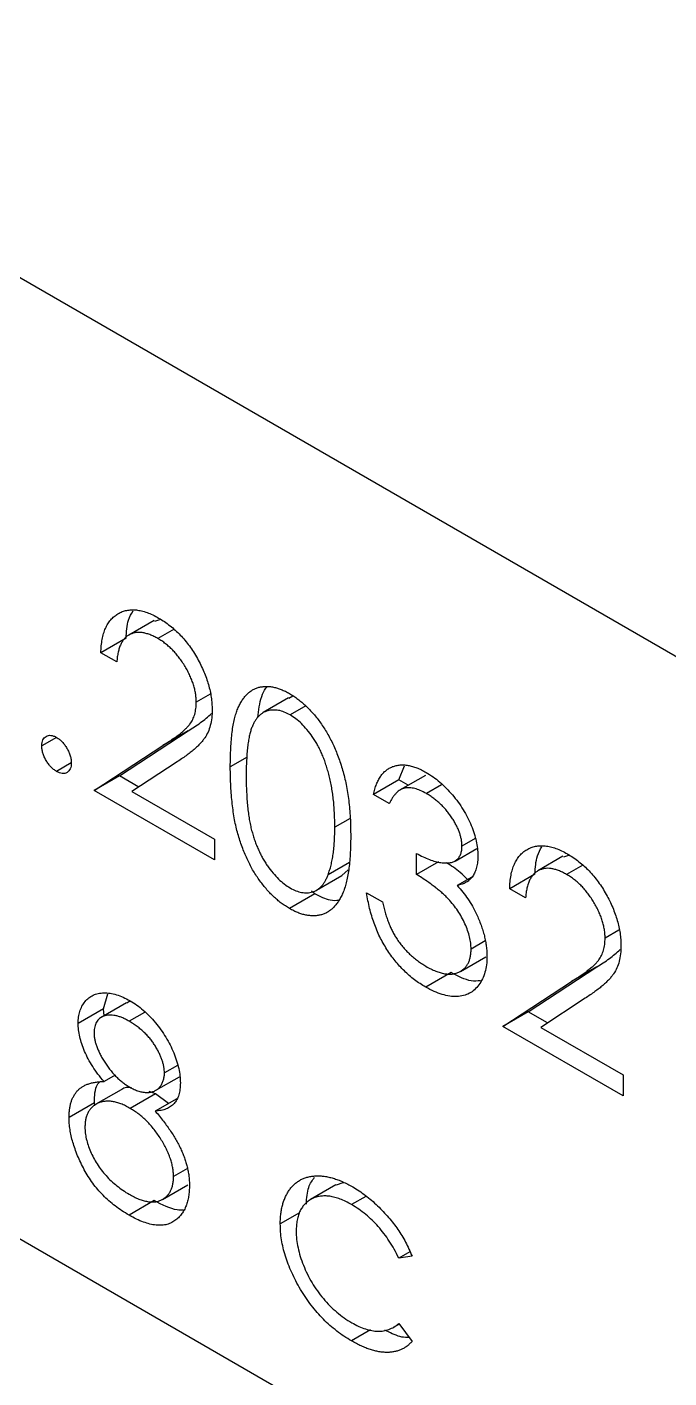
# Model space of a CAD drawing. Header units: millimetres. Extents: x 0 to 210, y 0 to 297.
# Drawn here: x 157.93 to 166.9, y 238.97 to 257.85 of the extents above; entities that cross this region are included whole.
import ezdxf

# ---------------------------------------------------------------- set-up
doc = ezdxf.new("R2010")
doc.units = ezdxf.units.MM

msp = doc.modelspace()

# ---------------------------------------------------------------- linework, layer by layer
at = {"color": 7, "linetype": 'Continuous', "lineweight": 25}
for p, q in [((172.937, 245.622), (139.703, 264.808)), ((159.707, 249.557), (159.354, 249.353)), ((159.797, 249.571), (159.714, 249.544)), ((159.986, 249.435), (159.758, 249.304)), ((159.316, 249.308), (158.962, 249.104)), ((159.185, 248.976), (158.962, 249.104)), ((160.488, 248.526), (160.295, 248.415)), ((161.585, 248.473), (161.232, 248.269)), ((161.644, 248.497), (161.59, 248.465)), ((161.824, 248.363), (161.606, 248.237)), ((158.344, 247.922), (158.137, 247.803)), ((159.221, 247.384), (160.181, 248.013)), ((160.181, 248.013), (159.827, 247.809)), ((158.867, 247.18), (159.827, 247.809)), ((158.55, 247.565), (158.344, 247.446)), ((160.016, 247.573), (159.397, 247.167)), ((163.124, 247.33), (163.204, 247.526)), ((159.221, 247.384), (158.867, 247.18)), ((159.491, 247.228), (159.221, 247.384)), ((163.497, 247.391), (163.143, 247.187)), ((160.549, 246.209), (158.867, 247.18)), ((159.397, 247.167), (160.549, 246.502)), ((163.124, 247.33), (162.77, 247.126)), ((163.257, 247.253), (163.124, 247.33)), ((163.723, 247.261), (163.51, 247.138)), ((162.992, 246.997), (162.77, 247.126)), ((162.444, 246.79), (162.231, 246.667)), ((148.104, 246.528), (167.547, 235.304)), ((160.549, 246.502), (160.549, 246.209)), ((164.191, 246.508), (164.007, 246.403)), ((163.373, 246.008), (163.373, 246.301)), ((163.91, 246.194), (164.213, 246.37)), ((165.418, 246.26), (165.065, 246.056)), ((165.508, 246.274), (165.425, 246.247)), ((162.435, 246.175), (162.137, 246.003)), ((162.33, 245.992), (162.419, 246.073)), ((163.68, 246.185), (163.373, 246.008)), ((165.027, 246.011), (164.674, 245.807)), ((165.697, 246.138), (165.469, 246.007)), ((161.977, 245.787), (162.331, 245.991)), ((164.143, 245.969), (163.94, 245.852)), ((161.952, 245.734), (161.598, 245.53)), ((161.952, 245.734), (161.903, 245.771)), ((162.675, 245.752), (162.897, 245.623)), ((164.896, 245.678), (164.674, 245.807)), ((164.332, 245.078), (164.134, 244.964)), ((166.2, 245.229), (166.006, 245.118)), ((163.985, 244.652), (164.338, 244.856)), ((164.932, 244.087), (165.892, 244.716)), ((165.892, 244.716), (165.538, 244.512)), ((163.854, 244.636), (163.5, 244.432)), ((164.579, 243.883), (165.538, 244.512)), ((158.999, 244.131), (159.058, 244.339)), ((158.999, 244.131), (158.645, 243.926)), ((159.323, 244.213), (158.969, 244.009)), ((159.01, 244.032), (158.999, 244.131)), ((165.728, 244.276), (165.108, 243.87)), ((159.572, 244.079), (159.358, 243.955)), ((164.932, 244.087), (164.579, 243.883)), ((165.202, 243.931), (164.932, 244.087)), ((166.26, 242.912), (164.579, 243.883)), ((165.108, 243.87), (166.26, 243.205)), ((159.163, 243.202), (159.007, 243.112)), ((159.73, 242.99), (160.059, 243.18)), ((160.034, 243.338), (159.851, 243.232)), ((166.26, 243.205), (166.26, 242.912)), ((159.248, 242.999), (158.894, 242.795)), ((158.872, 242.815), (158.518, 242.611)), ((158.878, 242.775), (158.872, 242.815)), ((159.726, 242.942), (159.372, 242.738)), ((159.726, 242.942), (159.639, 242.975)), ((160.022, 242.873), (159.721, 242.699)), ((159.909, 242.807), (159.726, 242.942)), ((160.172, 241.899), (159.978, 241.787)), ((159.824, 241.466), (160.178, 241.67)), ((162.246, 241.667), (161.892, 241.463)), ((162.343, 241.696), (162.248, 241.663)), ((162.665, 241.508), (162.465, 241.392)), ((159.709, 241.449), (159.356, 241.245)), ((161.736, 241.28), (161.469, 241.126)), ((163.278, 240.735), (163.123, 240.646)), ((163.309, 240.672), (163.123, 240.646)), ((162.73, 239.642), (162.463, 239.488)), ((163.051, 239.678), (163.129, 239.723)), ((163.123, 239.73), (163.309, 239.481))]:
    msp.add_line(p, q, dxfattribs=at)
at = {"color": 8, "linetype": 'Continuous', "lineweight": 25}
msp.add_line((161.005, 247.644), (160.771, 247.509), dxfattribs=at)
at = {"color": 7, "linetype": 'Continuous', "lineweight": 25}
for points, knots in [([(158.962, 249.104), (158.964, 249.137), (158.967, 249.202), (158.98, 249.292), (158.999, 249.374), (159.026, 249.447), (159.059, 249.511), (159.1, 249.567), (159.147, 249.614), (159.201, 249.652), (159.26, 249.681), (159.323, 249.699), (159.389, 249.706), (159.458, 249.705), (159.532, 249.691), (159.608, 249.669), (159.688, 249.636), (159.742, 249.606), (159.77, 249.59)], [0, 0, 0, 0, 0.068791, 0.135103, 0.198979, 0.261904, 0.323495, 0.385195, 0.446969, 0.509765, 0.572251, 0.633405, 0.693251, 0.752583, 0.812579, 0.873275, 0.93555, 1, 1, 1, 1]), ([(159.316, 249.308), (159.321, 249.398), (159.329, 249.548), (159.389, 249.65), (159.412, 249.69)], [0, 0, 0, 0, 0.606302, 1, 1, 1, 1]), ([(159.77, 249.59), (159.797, 249.574), (159.85, 249.542), (159.928, 249.484), (160.002, 249.422), (160.072, 249.355), (160.138, 249.28), (160.2, 249.2), (160.258, 249.116), (160.311, 249.026), (160.36, 248.934), (160.401, 248.841), (160.437, 248.75), (160.467, 248.66), (160.489, 248.571), (160.506, 248.482), (160.515, 248.394), (160.516, 248.338), (160.517, 248.309)], [0, 0, 0, 0, 0.069475, 0.136517, 0.200789, 0.26383, 0.325735, 0.387291, 0.449509, 0.512968, 0.576275, 0.63758, 0.697903, 0.757172, 0.816599, 0.876653, 0.93729, 1, 1, 1, 1]), ([(159.758, 249.304), (159.739, 249.314), (159.701, 249.335), (159.645, 249.359), (159.592, 249.376), (159.541, 249.387), (159.493, 249.391), (159.447, 249.387), (159.403, 249.376), (159.363, 249.359), (159.326, 249.336), (159.293, 249.304), (159.264, 249.266), (159.239, 249.222), (159.219, 249.171), (159.203, 249.112), (159.191, 249.047), (159.187, 249), (159.185, 248.976)], [0, 0, 0, 0, 0.064439, 0.126547, 0.186887, 0.245878, 0.304041, 0.362191, 0.420976, 0.48066, 0.5406, 0.600689, 0.661936, 0.724443, 0.789038, 0.856314, 0.926352, 1, 1, 1, 1]), ([(160.295, 248.415), (160.295, 248.434), (160.294, 248.473), (160.286, 248.534), (160.274, 248.595), (160.257, 248.658), (160.235, 248.721), (160.208, 248.784), (160.176, 248.849), (160.14, 248.913), (160.1, 248.976), (160.058, 249.035), (160.013, 249.091), (159.966, 249.142), (159.918, 249.189), (159.866, 249.232), (159.813, 249.271), (159.777, 249.293), (159.758, 249.304)], [0, 0, 0, 0, 0.061965, 0.122122, 0.180988, 0.239933, 0.299906, 0.359989, 0.421776, 0.486576, 0.551535, 0.615018, 0.677259, 0.73973, 0.80305, 0.866495, 0.931973, 1, 1, 1, 1]), ([(160.771, 247.509), (160.771, 247.555), (160.772, 247.643), (160.777, 247.77), (160.785, 247.887), (160.796, 247.994), (160.81, 248.092), (160.829, 248.178), (160.85, 248.256), (160.874, 248.323), (160.902, 248.383), (160.932, 248.436), (160.966, 248.482), (161.001, 248.523), (161.039, 248.557), (161.08, 248.586), (161.124, 248.607), (161.17, 248.623), (161.219, 248.632), (161.269, 248.635), (161.321, 248.634), (161.374, 248.625), (161.428, 248.612), (161.483, 248.592), (161.54, 248.567), (161.579, 248.546), (161.598, 248.535)], [0, 0, 0, 0, 0.068595, 0.133246, 0.194313, 0.251279, 0.304513, 0.354235, 0.400481, 0.443411, 0.484015, 0.523252, 0.561042, 0.5979, 0.633518, 0.668314, 0.702496, 0.736685, 0.770293, 0.803437, 0.835913, 0.86846, 0.900847, 0.933467, 0.966258, 1, 1, 1, 1]), ([(161.156, 248.199), (161.162, 248.249), (161.179, 248.402), (161.22, 248.551), (161.276, 248.619), (161.28, 248.624)], [0, 0, 0, 0, 0.310832, 0.951023, 1, 1, 1, 1]), ([(161.598, 248.535), (161.618, 248.523), (161.657, 248.499), (161.715, 248.458), (161.772, 248.413), (161.827, 248.364), (161.88, 248.31), (161.933, 248.252), (161.984, 248.19), (162.033, 248.124), (162.08, 248.054), (162.125, 247.98), (162.167, 247.903), (162.208, 247.822), (162.244, 247.738), (162.279, 247.65), (162.311, 247.559), (162.341, 247.463), (162.367, 247.364), (162.391, 247.26), (162.41, 247.151), (162.425, 247.038), (162.438, 246.92), (162.447, 246.796), (162.451, 246.668), (162.452, 246.582), (162.453, 246.538)], [0, 0, 0, 0, 0.033788, 0.067194, 0.099862, 0.132567, 0.165151, 0.197913, 0.231319, 0.265083, 0.299255, 0.334399, 0.369943, 0.406284, 0.444064, 0.482998, 0.523354, 0.565537, 0.609613, 0.656391, 0.705885, 0.758325, 0.813832, 0.872795, 0.934722, 1, 1, 1, 1]), ([(159.827, 247.809), (159.85, 247.824), (159.895, 247.852), (159.959, 247.894), (160.016, 247.934), (160.067, 247.972), (160.11, 248.01), (160.149, 248.043), (160.18, 248.076), (160.214, 248.116), (160.247, 248.17), (160.275, 248.242), (160.292, 248.324), (160.294, 248.384), (160.295, 248.415)], [0, 0, 0, 0, 0.110803, 0.212829, 0.306101, 0.390647, 0.466924, 0.534481, 0.593587, 0.644557, 0.7362, 0.825024, 0.911986, 1, 1, 1, 1]), ([(160.517, 248.309), (160.516, 248.27), (160.514, 248.193), (160.493, 248.088), (160.462, 247.994), (160.423, 247.926), (160.385, 247.875), (160.35, 247.835), (160.31, 247.794), (160.262, 247.752), (160.21, 247.709), (160.151, 247.664), (160.086, 247.619), (160.04, 247.589), (160.016, 247.573)], [0, 0, 0, 0, 0.098702, 0.195672, 0.292422, 0.391343, 0.444462, 0.504229, 0.570352, 0.642546, 0.722288, 0.807921, 0.90047, 1, 1, 1, 1]), ([(161.606, 248.237), (161.579, 248.251), (161.524, 248.28), (161.443, 248.303), (161.365, 248.307), (161.304, 248.298), (161.256, 248.282), (161.223, 248.264), (161.192, 248.242), (161.163, 248.214), (161.136, 248.182), (161.111, 248.145), (161.089, 248.102), (161.068, 248.055), (161.05, 248), (161.035, 247.937), (161.022, 247.866), (161.012, 247.786), (161.003, 247.697), (160.998, 247.6), (160.993, 247.495), (160.993, 247.42), (160.993, 247.382)], [0, 0, 0, 0, 0.0603866, 0.1208832, 0.1827546, 0.247811, 0.2812991, 0.3150876, 0.3497024, 0.3848566, 0.4209662, 0.4585112, 0.4971747, 0.537602, 0.580503, 0.6274675, 0.6783882, 0.7339832, 0.7937467, 0.8577137, 0.9266979, 1, 1, 1, 1]), ([(160.181, 248.013), (160.24, 248.05), (160.355, 248.121), (160.458, 248.211), (160.508, 248.255)], [0, 0, 0, 0, 0.515858, 1, 1, 1, 1]), ([(162.231, 246.667), (162.23, 246.702), (162.229, 246.77), (162.226, 246.87), (162.219, 246.968), (162.211, 247.061), (162.198, 247.152), (162.185, 247.24), (162.167, 247.324), (162.148, 247.405), (162.126, 247.483), (162.102, 247.557), (162.077, 247.628), (162.049, 247.696), (162.019, 247.761), (161.987, 247.821), (161.953, 247.879), (161.906, 247.95), (161.844, 248.03), (161.767, 248.116), (161.687, 248.185), (161.633, 248.22), (161.606, 248.237)], [0, 0, 0, 0, 0.065681, 0.128486, 0.188175, 0.245106, 0.299448, 0.350823, 0.399942, 0.446672, 0.491255, 0.533376, 0.573853, 0.612526, 0.649597, 0.685532, 0.720106, 0.753838, 0.818925, 0.880493, 0.940311, 1, 1, 1, 1]), ([(158.137, 247.803), (158.138, 247.819), (158.14, 247.849), (158.152, 247.887), (158.171, 247.917), (158.197, 247.938), (158.229, 247.951), (158.264, 247.952), (158.303, 247.943), (158.33, 247.929), (158.344, 247.922)], [0, 0, 0, 0, 0.129097, 0.252046, 0.373905, 0.501038, 0.628171, 0.751376, 0.872426, 1, 1, 1, 1]), ([(158.344, 247.922), (158.358, 247.913), (158.385, 247.896), (158.424, 247.86), (158.459, 247.817), (158.49, 247.769), (158.516, 247.718), (158.537, 247.665), (158.548, 247.614), (158.549, 247.581), (158.55, 247.565)], [0, 0, 0, 0, 0.127519, 0.249986, 0.371792, 0.49887, 0.625948, 0.748492, 0.870959, 1, 1, 1, 1]), ([(158.344, 247.446), (158.33, 247.455), (158.303, 247.472), (158.264, 247.508), (158.229, 247.551), (158.197, 247.599), (158.171, 247.651), (158.152, 247.703), (158.14, 247.755), (158.138, 247.787), (158.137, 247.803)], [0, 0, 0, 0, 0.127757, 0.249414, 0.372796, 0.500111, 0.62861, 0.750643, 0.873768, 1, 1, 1, 1]), ([(158.55, 247.565), (158.549, 247.55), (158.547, 247.52), (158.537, 247.481), (158.516, 247.452), (158.491, 247.43), (158.459, 247.418), (158.424, 247.416), (158.385, 247.425), (158.358, 247.439), (158.344, 247.446)], [0, 0, 0, 0, 0.126178, 0.248821, 0.37154, 0.499984, 0.627244, 0.749226, 0.872298, 1, 1, 1, 1]), ([(162.77, 247.126), (162.776, 247.151), (162.788, 247.2), (162.812, 247.266), (162.839, 247.327), (162.871, 247.379), (162.906, 247.425), (162.946, 247.462), (162.99, 247.492), (163.038, 247.514), (163.088, 247.53), (163.141, 247.538), (163.196, 247.539), (163.254, 247.533), (163.314, 247.518), (163.377, 247.497), (163.441, 247.47), (163.484, 247.445), (163.507, 247.433)], [0, 0, 0, 0, 0.0726253, 0.1419766, 0.2089849, 0.2739569, 0.3368893, 0.398745, 0.4601159, 0.5208249, 0.5809945, 0.6401519, 0.6986225, 0.7572711, 0.8164267, 0.876254, 0.9371653, 1, 1, 1, 1]), ([(161.598, 245.53), (161.579, 245.542), (161.54, 245.565), (161.483, 245.605), (161.428, 245.65), (161.374, 245.699), (161.321, 245.75), (161.27, 245.808), (161.221, 245.869), (161.172, 245.933), (161.126, 246.001), (161.082, 246.073), (161.042, 246.149), (161.004, 246.227), (160.968, 246.309), (160.935, 246.394), (160.904, 246.483), (160.876, 246.575), (160.851, 246.672), (160.829, 246.775), (160.812, 246.883), (160.797, 246.997), (160.785, 247.117), (160.777, 247.243), (160.772, 247.375), (160.771, 247.463), (160.771, 247.509)], [0, 0, 0, 0, 0.033787, 0.066622, 0.099285, 0.131361, 0.163585, 0.196104, 0.228902, 0.262158, 0.295991, 0.330218, 0.36506, 0.400951, 0.43762, 0.475708, 0.515381, 0.556414, 0.599765, 0.646424, 0.696431, 0.749782, 0.806573, 0.867436, 0.931887, 1, 1, 1, 1]), ([(160.993, 247.382), (160.993, 247.344), (160.993, 247.269), (160.998, 247.159), (161.003, 247.056), (161.011, 246.958), (161.022, 246.866), (161.035, 246.779), (161.05, 246.699), (161.068, 246.623), (161.089, 246.552), (161.111, 246.484), (161.135, 246.418), (161.162, 246.355), (161.191, 246.294), (161.222, 246.235), (161.256, 246.179), (161.303, 246.108), (161.366, 246.027), (161.444, 245.942), (161.524, 245.871), (161.579, 245.836), (161.606, 245.819)], [0, 0, 0, 0, 0.072951, 0.141584, 0.205926, 0.265301, 0.320597, 0.371817, 0.41879, 0.461699, 0.502134, 0.540804, 0.578181, 0.614297, 0.649678, 0.684299, 0.718359, 0.752081, 0.817652, 0.879722, 0.939966, 1, 1, 1, 1]), ([(163.507, 247.433), (163.539, 247.413), (163.603, 247.374), (163.697, 247.3), (163.787, 247.215), (163.873, 247.121), (163.954, 247.02), (164.025, 246.913), (164.086, 246.803), (164.138, 246.691), (164.178, 246.58), (164.208, 246.473), (164.226, 246.369), (164.228, 246.305), (164.229, 246.273)], [0, 0, 0, 0, 0.090254, 0.17854, 0.266093, 0.354631, 0.441886, 0.525747, 0.608114, 0.690197, 0.770821, 0.848326, 0.924012, 1, 1, 1, 1]), ([(163.51, 247.138), (163.481, 247.153), (163.426, 247.183), (163.347, 247.209), (163.273, 247.221), (163.217, 247.216), (163.175, 247.204), (163.146, 247.189), (163.116, 247.171), (163.09, 247.145), (163.062, 247.116), (163.038, 247.081), (163.014, 247.042), (162.999, 247.012), (162.992, 246.997)], [0, 0, 0, 0, 0.122712, 0.239685, 0.351816, 0.463766, 0.520818, 0.579448, 0.640604, 0.705298, 0.773634, 0.844669, 0.920057, 1, 1, 1, 1]), ([(164.007, 246.403), (164.007, 246.418), (164.007, 246.448), (163.999, 246.495), (163.988, 246.544), (163.973, 246.593), (163.953, 246.644), (163.928, 246.695), (163.899, 246.747), (163.866, 246.8), (163.83, 246.852), (163.791, 246.901), (163.75, 246.948), (163.706, 246.992), (163.66, 247.033), (163.612, 247.071), (163.562, 247.107), (163.527, 247.128), (163.51, 247.138)], [0, 0, 0, 0, 0.055275, 0.109966, 0.163247, 0.218076, 0.273301, 0.330909, 0.390995, 0.454176, 0.518862, 0.583311, 0.648517, 0.715031, 0.782502, 0.852323, 0.924928, 1, 1, 1, 1]), ([(162.137, 246.003), (162.144, 246.024), (162.159, 246.067), (162.179, 246.136), (162.194, 246.212), (162.208, 246.292), (162.218, 246.378), (162.225, 246.469), (162.23, 246.566), (162.23, 246.633), (162.231, 246.667)], [0, 0, 0, 0, 0.1105883, 0.2245418, 0.3425035, 0.4643241, 0.590756, 0.7222275, 0.8588428, 1, 1, 1, 1]), ([(162.453, 246.538), (162.452, 246.495), (162.451, 246.41), (162.447, 246.288), (162.437, 246.176), (162.426, 246.072), (162.41, 245.977), (162.391, 245.891), (162.369, 245.813), (162.342, 245.745), (162.313, 245.685), (162.281, 245.631), (162.247, 245.582), (162.21, 245.541), (162.17, 245.506), (162.127, 245.478), (162.082, 245.455), (162.034, 245.44), (161.985, 245.431), (161.934, 245.427), (161.881, 245.43), (161.827, 245.438), (161.772, 245.452), (161.715, 245.472), (161.657, 245.497), (161.618, 245.519), (161.598, 245.53)], [0, 0, 0, 0, 0.065063, 0.126773, 0.185516, 0.240765, 0.29298, 0.34225, 0.388919, 0.432776, 0.474628, 0.514775, 0.553606, 0.591426, 0.628028, 0.663804, 0.698984, 0.733591, 0.767628, 0.801208, 0.834264, 0.866981, 0.89972, 0.932702, 0.966176, 1, 1, 1, 1]), ([(163.373, 246.301), (163.403, 246.284), (163.463, 246.251), (163.551, 246.214), (163.635, 246.186), (163.713, 246.171), (163.784, 246.165), (163.846, 246.17), (163.897, 246.185), (163.938, 246.212), (163.969, 246.248), (163.991, 246.292), (164.005, 246.343), (164.006, 246.383), (164.007, 246.403)], [0, 0, 0, 0, 0.110166, 0.215787, 0.318027, 0.417574, 0.51165, 0.596162, 0.672935, 0.74367, 0.810677, 0.874059, 0.936696, 1, 1, 1, 1]), ([(164.674, 245.807), (164.675, 245.84), (164.678, 245.905), (164.691, 245.995), (164.71, 246.077), (164.737, 246.149), (164.771, 246.214), (164.811, 246.27), (164.858, 246.317), (164.912, 246.354), (164.971, 246.384), (165.034, 246.402), (165.1, 246.409), (165.17, 246.408), (165.243, 246.394), (165.319, 246.372), (165.399, 246.339), (165.453, 246.309), (165.481, 246.293)], [0, 0, 0, 0, 0.068791, 0.135103, 0.198979, 0.261904, 0.323495, 0.385195, 0.446969, 0.509765, 0.572251, 0.633405, 0.693251, 0.752583, 0.812579, 0.873275, 0.93555, 1, 1, 1, 1]), ([(165.027, 246.011), (165.032, 246.101), (165.04, 246.25), (165.1, 246.353), (165.124, 246.393)], [0, 0, 0, 0, 0.606302, 1, 1, 1, 1]), ([(164.229, 246.273), (164.229, 246.243), (164.227, 246.185), (164.213, 246.107), (164.19, 246.039), (164.159, 245.98), (164.117, 245.933), (164.067, 245.895), (164.008, 245.867), (163.963, 245.857), (163.94, 245.852)], [0, 0, 0, 0, 0.128068, 0.250608, 0.37063, 0.490072, 0.610375, 0.734313, 0.863217, 1, 1, 1, 1]), ([(165.481, 246.293), (165.508, 246.277), (165.561, 246.245), (165.639, 246.187), (165.713, 246.125), (165.783, 246.058), (165.849, 245.983), (165.911, 245.903), (165.97, 245.819), (166.022, 245.729), (166.071, 245.637), (166.113, 245.544), (166.148, 245.453), (166.178, 245.363), (166.2, 245.274), (166.217, 245.185), (166.226, 245.097), (166.228, 245.041), (166.228, 245.012)], [0, 0, 0, 0, 0.0694755, 0.1365168, 0.2007888, 0.2638297, 0.325735, 0.3872907, 0.4495092, 0.5129678, 0.5762752, 0.6375801, 0.6979026, 0.7571721, 0.8165985, 0.8766532, 0.9372896, 1, 1, 1, 1]), ([(164.086, 245.936), (164.052, 245.97), (163.956, 246.066), (163.854, 246.129), (163.788, 246.17)], [0, 0, 0, 0, 0.355103, 1, 1, 1, 1]), ([(165.469, 246.007), (165.45, 246.017), (165.412, 246.038), (165.356, 246.062), (165.303, 246.079), (165.252, 246.09), (165.204, 246.094), (165.158, 246.09), (165.115, 246.079), (165.074, 246.062), (165.037, 246.039), (165.004, 246.007), (164.975, 245.969), (164.95, 245.925), (164.93, 245.874), (164.914, 245.815), (164.902, 245.75), (164.898, 245.703), (164.896, 245.678)], [0, 0, 0, 0, 0.064439, 0.126547, 0.186887, 0.245878, 0.304041, 0.362191, 0.420976, 0.48066, 0.5406, 0.600689, 0.661936, 0.724443, 0.789038, 0.856314, 0.926352, 1, 1, 1, 1]), ([(161.606, 245.819), (161.633, 245.804), (161.688, 245.775), (161.768, 245.754), (161.846, 245.748), (161.907, 245.757), (161.953, 245.773), (161.986, 245.791), (162.017, 245.814), (162.045, 245.841), (162.072, 245.874), (162.096, 245.912), (162.118, 245.955), (162.13, 245.987), (162.137, 246.003)], [0, 0, 0, 0, 0.1128134, 0.2253939, 0.3395948, 0.4596754, 0.5217352, 0.5839258, 0.6481741, 0.713881, 0.7810045, 0.8514509, 0.9240507, 1, 1, 1, 1]), ([(164.134, 244.964), (164.133, 244.991), (164.131, 245.046), (164.115, 245.133), (164.087, 245.224), (164.05, 245.317), (164.003, 245.41), (163.949, 245.5), (163.887, 245.584), (163.83, 245.651), (163.779, 245.703), (163.736, 245.744), (163.687, 245.785), (163.634, 245.827), (163.576, 245.871), (163.512, 245.916), (163.444, 245.962), (163.397, 245.992), (163.373, 246.008)], [0, 0, 0, 0, 0.066909, 0.133485, 0.201035, 0.271234, 0.34288, 0.413836, 0.485977, 0.56023, 0.599884, 0.644055, 0.691892, 0.744688, 0.801492, 0.862858, 0.929328, 1, 1, 1, 1]), ([(163.94, 245.852), (163.967, 245.822), (164.019, 245.763), (164.09, 245.665), (164.155, 245.562), (164.191, 245.49), (164.209, 245.453)], [0, 0, 0, 0, 0.2538796, 0.5030089, 0.7502911, 1, 1, 1, 1]), ([(166.006, 245.118), (166.006, 245.137), (166.005, 245.176), (165.997, 245.237), (165.985, 245.298), (165.968, 245.361), (165.946, 245.424), (165.919, 245.487), (165.887, 245.552), (165.851, 245.616), (165.811, 245.679), (165.769, 245.738), (165.725, 245.793), (165.678, 245.845), (165.629, 245.892), (165.578, 245.934), (165.524, 245.973), (165.488, 245.996), (165.469, 246.007)], [0, 0, 0, 0, 0.061965, 0.122122, 0.180988, 0.239933, 0.299906, 0.359989, 0.421776, 0.486576, 0.551535, 0.615018, 0.677259, 0.73973, 0.80305, 0.866495, 0.931973, 1, 1, 1, 1]), ([(162.286, 245.642), (162.247, 245.64), (162.144, 245.635), (162.026, 245.696), (161.952, 245.734)], [0, 0, 0, 0, 0.376061, 1, 1, 1, 1]), ([(163.5, 244.432), (163.474, 244.448), (163.422, 244.48), (163.345, 244.533), (163.272, 244.593), (163.202, 244.657), (163.136, 244.725), (163.073, 244.798), (163.014, 244.876), (162.958, 244.959), (162.905, 245.046), (162.858, 245.137), (162.815, 245.231), (162.778, 245.328), (162.744, 245.429), (162.716, 245.534), (162.692, 245.642), (162.681, 245.714), (162.675, 245.752)], [0, 0, 0, 0, 0.065541, 0.128963, 0.190377, 0.250092, 0.308548, 0.366398, 0.424542, 0.48317, 0.542243, 0.601739, 0.662506, 0.724856, 0.789128, 0.856346, 0.926295, 1, 1, 1, 1]), ([(162.897, 245.623), (162.903, 245.598), (162.914, 245.549), (162.933, 245.476), (162.955, 245.407), (162.978, 245.342), (163.003, 245.28), (163.03, 245.222), (163.059, 245.167), (163.08, 245.133), (163.091, 245.116)], [0, 0, 0, 0, 0.14977, 0.291316, 0.425966, 0.55216, 0.671527, 0.786122, 0.895325, 1, 1, 1, 1]), ([(164.209, 245.453), (164.221, 245.428), (164.244, 245.377), (164.273, 245.3), (164.3, 245.224), (164.32, 245.149), (164.336, 245.075), (164.348, 245.002), (164.355, 244.93), (164.356, 244.884), (164.356, 244.86)], [0, 0, 0, 0, 0.128136, 0.254173, 0.378112, 0.501712, 0.623986, 0.747096, 0.872875, 1, 1, 1, 1]), ([(163.091, 245.116), (163.105, 245.096), (163.132, 245.055), (163.177, 244.998), (163.225, 244.943), (163.276, 244.893), (163.329, 244.845), (163.385, 244.801), (163.444, 244.759), (163.484, 244.735), (163.504, 244.723)], [0, 0, 0, 0, 0.118271, 0.236178, 0.355663, 0.475904, 0.600127, 0.728608, 0.861313, 1, 1, 1, 1]), ([(165.538, 244.512), (165.562, 244.526), (165.607, 244.555), (165.67, 244.597), (165.727, 244.637), (165.778, 244.675), (165.822, 244.713), (165.861, 244.746), (165.892, 244.779), (165.925, 244.819), (165.958, 244.873), (165.986, 244.945), (166.003, 245.027), (166.005, 245.087), (166.006, 245.118)], [0, 0, 0, 0, 0.110803, 0.212829, 0.306101, 0.390647, 0.466924, 0.534481, 0.593587, 0.644557, 0.7362, 0.825024, 0.911986, 1, 1, 1, 1]), ([(163.504, 244.723), (163.527, 244.71), (163.573, 244.685), (163.639, 244.656), (163.702, 244.633), (163.761, 244.619), (163.816, 244.612), (163.868, 244.614), (163.917, 244.623), (163.962, 244.639), (164.002, 244.662), (164.037, 244.689), (164.068, 244.722), (164.092, 244.76), (164.111, 244.804), (164.124, 244.852), (164.133, 244.905), (164.134, 244.944), (164.134, 244.964)], [0, 0, 0, 0, 0.076072, 0.148752, 0.218403, 0.28576, 0.350598, 0.414964, 0.478069, 0.541761, 0.60435, 0.664075, 0.721464, 0.777587, 0.832644, 0.887844, 0.94346, 1, 1, 1, 1]), ([(166.228, 245.012), (166.227, 244.973), (166.225, 244.896), (166.205, 244.791), (166.173, 244.697), (166.135, 244.629), (166.096, 244.578), (166.061, 244.538), (166.021, 244.497), (165.974, 244.455), (165.921, 244.412), (165.862, 244.367), (165.797, 244.322), (165.751, 244.292), (165.728, 244.276)], [0, 0, 0, 0, 0.098702, 0.195672, 0.292422, 0.391343, 0.444462, 0.504229, 0.570352, 0.642546, 0.722288, 0.807921, 0.90047, 1, 1, 1, 1]), ([(165.892, 244.716), (165.951, 244.753), (166.066, 244.824), (166.169, 244.914), (166.219, 244.958)], [0, 0, 0, 0, 0.515858, 1, 1, 1, 1]), ([(164.356, 244.86), (164.355, 244.821), (164.353, 244.743), (164.33, 244.638), (164.295, 244.543), (164.245, 244.461), (164.184, 244.393), (164.112, 244.342), (164.029, 244.311), (163.937, 244.298), (163.836, 244.303), (163.729, 244.328), (163.617, 244.369), (163.539, 244.411), (163.5, 244.432)], [0, 0, 0, 0, 0.079648, 0.158922, 0.239619, 0.322609, 0.406035, 0.487602, 0.569685, 0.653036, 0.737436, 0.822478, 0.909748, 1, 1, 1, 1]), ([(164.267, 244.521), (164.224, 244.517), (164.098, 244.507), (163.951, 244.585), (163.854, 244.636)], [0, 0, 0, 0, 0.337043, 1, 1, 1, 1]), ([(158.645, 243.926), (158.646, 243.956), (158.649, 244.016), (158.667, 244.096), (158.698, 244.168), (158.74, 244.232), (158.792, 244.284), (158.854, 244.322), (158.925, 244.346), (159.005, 244.354), (159.09, 244.349), (159.181, 244.327), (159.274, 244.293), (159.338, 244.259), (159.37, 244.241)], [0, 0, 0, 0, 0.074058, 0.14887, 0.226668, 0.307735, 0.391157, 0.473929, 0.557928, 0.644989, 0.733364, 0.821092, 0.909287, 1, 1, 1, 1]), ([(159.385, 244.229), (159.373, 244.23), (159.349, 244.232), (159.335, 244.215), (159.327, 244.207)], [0, 0, 0, 0, 0.490944, 1, 1, 1, 1]), ([(159.37, 244.241), (159.402, 244.222), (159.464, 244.184), (159.555, 244.112), (159.642, 244.029), (159.726, 243.937), (159.803, 243.838), (159.871, 243.733), (159.931, 243.624), (159.981, 243.513), (160.023, 243.402), (160.051, 243.295), (160.07, 243.191), (160.072, 243.126), (160.073, 243.094)], [0, 0, 0, 0, 0.08941, 0.176306, 0.262626, 0.349446, 0.435498, 0.518928, 0.601355, 0.684256, 0.765807, 0.844877, 0.92228, 1, 1, 1, 1]), ([(159.358, 243.955), (159.341, 243.965), (159.307, 243.983), (159.257, 244.007), (159.21, 244.023), (159.164, 244.035), (159.121, 244.041), (159.081, 244.042), (159.042, 244.037), (159.006, 244.027), (158.974, 244.013), (158.945, 243.994), (158.922, 243.971), (158.901, 243.944), (158.887, 243.912), (158.876, 243.877), (158.868, 243.838), (158.868, 243.809), (158.867, 243.794)], [0, 0, 0, 0, 0.075243, 0.147209, 0.216447, 0.284025, 0.350655, 0.415031, 0.47963, 0.544652, 0.608044, 0.667828, 0.725114, 0.780992, 0.835527, 0.889438, 0.944072, 1, 1, 1, 1]), ([(159.851, 243.232), (159.85, 243.246), (159.85, 243.273), (159.844, 243.317), (159.833, 243.361), (159.82, 243.408), (159.802, 243.455), (159.78, 243.504), (159.754, 243.555), (159.725, 243.606), (159.692, 243.658), (159.654, 243.707), (159.614, 243.755), (159.569, 243.8), (159.521, 243.842), (159.47, 243.883), (159.415, 243.921), (159.378, 243.943), (159.358, 243.955)], [0, 0, 0, 0, 0.050902, 0.101034, 0.151084, 0.203062, 0.256248, 0.310847, 0.368769, 0.430015, 0.49252, 0.556049, 0.621996, 0.690192, 0.761385, 0.836356, 0.915487, 1, 1, 1, 1]), ([(159.007, 243.112), (158.978, 243.147), (158.922, 243.214), (158.849, 243.321), (158.786, 243.427), (158.734, 243.533), (158.694, 243.637), (158.667, 243.738), (158.648, 243.835), (158.646, 243.896), (158.645, 243.926)], [0, 0, 0, 0, 0.14586, 0.282426, 0.41085, 0.535029, 0.654701, 0.770133, 0.884556, 1, 1, 1, 1]), ([(158.867, 243.794), (158.868, 243.779), (158.869, 243.749), (158.876, 243.701), (158.887, 243.652), (158.905, 243.601), (158.926, 243.548), (158.951, 243.494), (158.982, 243.438), (159.017, 243.381), (159.055, 243.325), (159.095, 243.273), (159.136, 243.224), (159.179, 243.178), (159.224, 243.136), (159.27, 243.098), (159.318, 243.063), (159.351, 243.044), (159.367, 243.034)], [0, 0, 0, 0, 0.054564, 0.107826, 0.161924, 0.21751, 0.274498, 0.334815, 0.397555, 0.464755, 0.532901, 0.600097, 0.665354, 0.731084, 0.796883, 0.863292, 0.930831, 1, 1, 1, 1]), ([(159.367, 243.034), (159.388, 243.023), (159.43, 243), (159.492, 242.977), (159.552, 242.963), (159.609, 242.959), (159.663, 242.963), (159.711, 242.978), (159.753, 243.003), (159.788, 243.036), (159.815, 243.078), (159.836, 243.124), (159.848, 243.175), (159.85, 243.213), (159.851, 243.232)], [0, 0, 0, 0, 0.08969, 0.178494, 0.266838, 0.356558, 0.445334, 0.530806, 0.614076, 0.697707, 0.779142, 0.855354, 0.928557, 1, 1, 1, 1]), ([(158.518, 242.611), (158.519, 242.631), (158.519, 242.67), (158.525, 242.725), (158.534, 242.777), (158.546, 242.826), (158.563, 242.87), (158.583, 242.911), (158.606, 242.948), (158.633, 242.982), (158.664, 243.012), (158.7, 243.039), (158.74, 243.061), (158.785, 243.079), (158.833, 243.094), (158.887, 243.103), (158.945, 243.111), (158.986, 243.112), (159.007, 243.112)], [0, 0, 0, 0, 0.058854, 0.116315, 0.172675, 0.22878, 0.28458, 0.340257, 0.39663, 0.453507, 0.512318, 0.572648, 0.636022, 0.702363, 0.771483, 0.844184, 0.92007, 1, 1, 1, 1]), ([(158.872, 242.815), (158.874, 242.912), (158.878, 243.03), (158.933, 243.094), (158.943, 243.105)], [0, 0, 0, 0, 0.824926, 1, 1, 1, 1]), ([(159.391, 243.025), (159.339, 243.029), (159.284, 243.034), (159.251, 242.999), (159.249, 242.997)], [0, 0, 0, 0, 0.941291, 1, 1, 1, 1]), ([(160.073, 243.094), (160.072, 243.064), (160.07, 243.004), (160.053, 242.925), (160.025, 242.858), (159.986, 242.802), (159.936, 242.759), (159.875, 242.727), (159.803, 242.706), (159.749, 242.702), (159.721, 242.699)], [0, 0, 0, 0, 0.121904, 0.239413, 0.35541, 0.472091, 0.592859, 0.718703, 0.854892, 1, 1, 1, 1]), ([(159.372, 242.738), (159.35, 242.75), (159.307, 242.774), (159.244, 242.801), (159.183, 242.822), (159.125, 242.835), (159.07, 242.839), (159.017, 242.837), (158.968, 242.827), (158.921, 242.81), (158.879, 242.787), (158.842, 242.758), (158.811, 242.724), (158.785, 242.684), (158.765, 242.641), (158.751, 242.59), (158.742, 242.535), (158.741, 242.494), (158.74, 242.474)], [0, 0, 0, 0, 0.071269, 0.139812, 0.206497, 0.271535, 0.336082, 0.400528, 0.464984, 0.53005, 0.594423, 0.655583, 0.714849, 0.772115, 0.828999, 0.885122, 0.942079, 1, 1, 1, 1]), ([(159.356, 241.245), (159.322, 241.265), (159.258, 241.305), (159.164, 241.371), (159.076, 241.444), (158.994, 241.521), (158.918, 241.603), (158.849, 241.691), (158.786, 241.783), (158.73, 241.88), (158.681, 241.978), (158.637, 242.075), (158.601, 242.17), (158.57, 242.263), (158.547, 242.353), (158.531, 242.442), (158.52, 242.528), (158.519, 242.583), (158.518, 242.611)], [0, 0, 0, 0, 0.0785564, 0.1528628, 0.2235597, 0.2903749, 0.3554031, 0.4182912, 0.4803886, 0.5430726, 0.6049239, 0.6643983, 0.7219426, 0.7783749, 0.8338299, 0.8888612, 0.9440889, 1, 1, 1, 1]), ([(159.978, 241.787), (159.977, 241.806), (159.976, 241.846), (159.968, 241.907), (159.954, 241.97), (159.934, 242.035), (159.909, 242.102), (159.878, 242.169), (159.842, 242.239), (159.801, 242.308), (159.756, 242.377), (159.708, 242.442), (159.657, 242.503), (159.605, 242.559), (159.55, 242.611), (159.493, 242.658), (159.433, 242.701), (159.393, 242.725), (159.372, 242.738)], [0, 0, 0, 0, 0.057339, 0.113063, 0.169181, 0.225775, 0.283826, 0.343454, 0.405907, 0.471392, 0.538003, 0.603064, 0.667602, 0.732225, 0.797005, 0.863048, 0.930357, 1, 1, 1, 1]), ([(159.721, 242.699), (159.742, 242.676), (159.781, 242.629), (159.838, 242.558), (159.889, 242.488), (159.937, 242.42), (159.981, 242.352), (160.02, 242.286), (160.055, 242.22), (160.086, 242.156), (160.113, 242.093), (160.136, 242.03), (160.156, 241.968), (160.172, 241.906), (160.185, 241.844), (160.194, 241.783), (160.199, 241.723), (160.199, 241.683), (160.2, 241.664)], [0, 0, 0, 0, 0.079525, 0.1551, 0.22722, 0.295911, 0.362056, 0.42552, 0.485813, 0.544495, 0.60146, 0.657841, 0.713974, 0.769468, 0.82613, 0.882885, 0.940701, 1, 1, 1, 1]), ([(158.74, 242.474), (158.741, 242.448), (158.743, 242.396), (158.758, 242.312), (158.783, 242.225), (158.817, 242.135), (158.859, 242.046), (158.91, 241.959), (158.969, 241.875), (159.035, 241.796), (159.108, 241.721), (159.187, 241.653), (159.271, 241.59), (159.328, 241.555), (159.358, 241.537)], [0, 0, 0, 0, 0.074898, 0.148596, 0.224471, 0.302323, 0.381919, 0.461149, 0.542417, 0.626716, 0.714597, 0.804903, 0.900127, 1, 1, 1, 1]), ([(159.358, 241.537), (159.381, 241.524), (159.426, 241.499), (159.492, 241.47), (159.554, 241.448), (159.613, 241.435), (159.668, 241.428), (159.719, 241.43), (159.767, 241.439), (159.81, 241.457), (159.849, 241.481), (159.883, 241.51), (159.913, 241.543), (159.936, 241.582), (159.955, 241.626), (159.968, 241.674), (159.977, 241.728), (159.977, 241.767), (159.978, 241.787)], [0, 0, 0, 0, 0.076559, 0.149161, 0.218827, 0.285567, 0.350313, 0.414125, 0.477179, 0.540368, 0.602202, 0.662034, 0.719934, 0.775907, 0.831115, 0.886667, 0.942552, 1, 1, 1, 1]), ([(161.469, 241.126), (161.469, 241.15), (161.47, 241.199), (161.477, 241.267), (161.486, 241.334), (161.502, 241.395), (161.52, 241.453), (161.543, 241.508), (161.57, 241.558), (161.6, 241.605), (161.635, 241.647), (161.673, 241.684), (161.713, 241.716), (161.758, 241.742), (161.804, 241.764), (161.855, 241.779), (161.908, 241.789), (161.964, 241.795), (162.023, 241.795), (162.083, 241.789), (162.145, 241.778), (162.209, 241.761), (162.275, 241.74), (162.342, 241.711), (162.411, 241.679), (162.458, 241.652), (162.481, 241.639)], [0, 0, 0, 0, 0.041291, 0.082136, 0.122636, 0.162831, 0.203007, 0.243526, 0.284173, 0.32541, 0.366855, 0.407551, 0.448187, 0.488683, 0.529015, 0.569843, 0.61137, 0.653238, 0.695446, 0.737751, 0.780043, 0.822807, 0.865978, 0.909595, 0.954231, 1, 1, 1, 1]), ([(161.833, 241.4), (161.838, 241.484), (161.848, 241.636), (161.917, 241.732), (161.948, 241.776)], [0, 0, 0, 0, 0.5461895, 1, 1, 1, 1]), ([(160.2, 241.664), (160.199, 241.636), (160.198, 241.582), (160.189, 241.508), (160.175, 241.438), (160.154, 241.374), (160.128, 241.316), (160.095, 241.265), (160.057, 241.218), (160.028, 241.192), (160.012, 241.18)], [0, 0, 0, 0, 0.1281582, 0.2536731, 0.3773253, 0.4993846, 0.6229184, 0.7458394, 0.8713953, 1, 1, 1, 1]), ([(162.465, 241.392), (162.438, 241.407), (162.385, 241.436), (162.306, 241.471), (162.231, 241.495), (162.16, 241.51), (162.092, 241.515), (162.028, 241.511), (161.967, 241.498), (161.911, 241.474), (161.859, 241.443), (161.815, 241.404), (161.776, 241.359), (161.745, 241.305), (161.72, 241.245), (161.704, 241.177), (161.693, 241.102), (161.692, 241.048), (161.691, 241.02)], [0, 0, 0, 0, 0.069522, 0.136921, 0.201969, 0.265462, 0.328248, 0.390817, 0.45355, 0.517542, 0.580738, 0.641922, 0.701597, 0.760313, 0.818757, 0.877718, 0.938094, 1, 1, 1, 1]), ([(162.481, 241.639), (162.511, 241.621), (162.57, 241.586), (162.658, 241.522), (162.744, 241.454), (162.828, 241.377), (162.907, 241.297), (162.982, 241.215), (163.05, 241.132), (163.112, 241.047), (163.169, 240.959), (163.22, 240.868), (163.268, 240.771), (163.296, 240.705), (163.309, 240.672)], [0, 0, 0, 0, 0.091269, 0.182081, 0.27191, 0.362049, 0.450066, 0.533976, 0.613602, 0.690198, 0.765413, 0.841437, 0.919733, 1, 1, 1, 1]), ([(160.118, 241.316), (160.088, 241.316), (159.963, 241.313), (159.819, 241.39), (159.709, 241.449)], [0, 0, 0, 0, 0.236669, 1, 1, 1, 1]), ([(163.123, 240.646), (163.103, 240.687), (163.063, 240.767), (162.993, 240.882), (162.919, 240.989), (162.839, 241.087), (162.753, 241.177), (162.662, 241.258), (162.565, 241.331), (162.499, 241.371), (162.465, 241.392)], [0, 0, 0, 0, 0.128324, 0.252584, 0.373506, 0.493364, 0.614609, 0.73847, 0.865995, 1, 1, 1, 1]), ([(160.012, 241.18), (159.993, 241.166), (159.954, 241.139), (159.887, 241.113), (159.813, 241.102), (159.733, 241.104), (159.647, 241.119), (159.556, 241.147), (159.458, 241.189), (159.39, 241.226), (159.356, 241.245)], [0, 0, 0, 0, 0.119283, 0.237093, 0.354796, 0.474576, 0.59746, 0.724926, 0.858883, 1, 1, 1, 1]), ([(162.463, 239.488), (162.428, 239.509), (162.359, 239.55), (162.259, 239.624), (162.162, 239.703), (162.071, 239.79), (161.984, 239.884), (161.901, 239.985), (161.823, 240.093), (161.751, 240.208), (161.685, 240.324), (161.628, 240.442), (161.578, 240.559), (161.539, 240.674), (161.507, 240.789), (161.485, 240.903), (161.471, 241.016), (161.47, 241.089), (161.469, 241.126)], [0, 0, 0, 0, 0.069559, 0.136335, 0.201096, 0.26445, 0.327005, 0.389391, 0.451976, 0.51567, 0.578973, 0.640167, 0.69974, 0.758685, 0.81782, 0.876984, 0.937634, 1, 1, 1, 1]), ([(161.691, 241.02), (161.692, 240.983), (161.695, 240.909), (161.715, 240.79), (161.747, 240.668), (161.79, 240.544), (161.846, 240.42), (161.911, 240.299), (161.986, 240.185), (162.07, 240.077), (162.161, 239.977), (162.258, 239.887), (162.361, 239.807), (162.431, 239.764), (162.467, 239.742)], [0, 0, 0, 0, 0.080525, 0.159965, 0.240321, 0.322529, 0.405024, 0.486597, 0.567865, 0.651333, 0.736238, 0.821529, 0.909005, 1, 1, 1, 1]), ([(162.467, 239.742), (162.499, 239.725), (162.564, 239.689), (162.658, 239.653), (162.748, 239.63), (162.833, 239.621), (162.913, 239.626), (162.988, 239.647), (163.06, 239.68), (163.102, 239.713), (163.123, 239.73)], [0, 0, 0, 0, 0.129981, 0.255447, 0.377298, 0.498442, 0.619372, 0.741857, 0.868564, 1, 1, 1, 1]), ([(163.267, 239.538), (163.258, 239.537), (163.188, 239.529), (163.07, 239.567), (162.964, 239.621), (162.929, 239.638)], [0, 0, 0, 0, 0.0877, 0.705118, 1, 1, 1, 1]), ([(163.309, 239.481), (163.298, 239.469), (163.276, 239.445), (163.24, 239.413), (163.2, 239.387), (163.157, 239.365), (163.113, 239.348), (163.065, 239.337), (163.014, 239.329), (162.961, 239.326), (162.905, 239.329), (162.848, 239.336), (162.789, 239.348), (162.727, 239.366), (162.664, 239.389), (162.599, 239.417), (162.531, 239.449), (162.486, 239.475), (162.463, 239.488)], [0, 0, 0, 0, 0.0596334, 0.1190689, 0.1781965, 0.2369566, 0.295932, 0.3558558, 0.4164733, 0.4777416, 0.539903, 0.6025375, 0.6654224, 0.7297653, 0.7948288, 0.8618265, 0.9300109, 1, 1, 1, 1])]:
    msp.add_open_spline(points, degree=3, knots=knots, dxfattribs=at)

doc.saveas('drawing.dxf')
